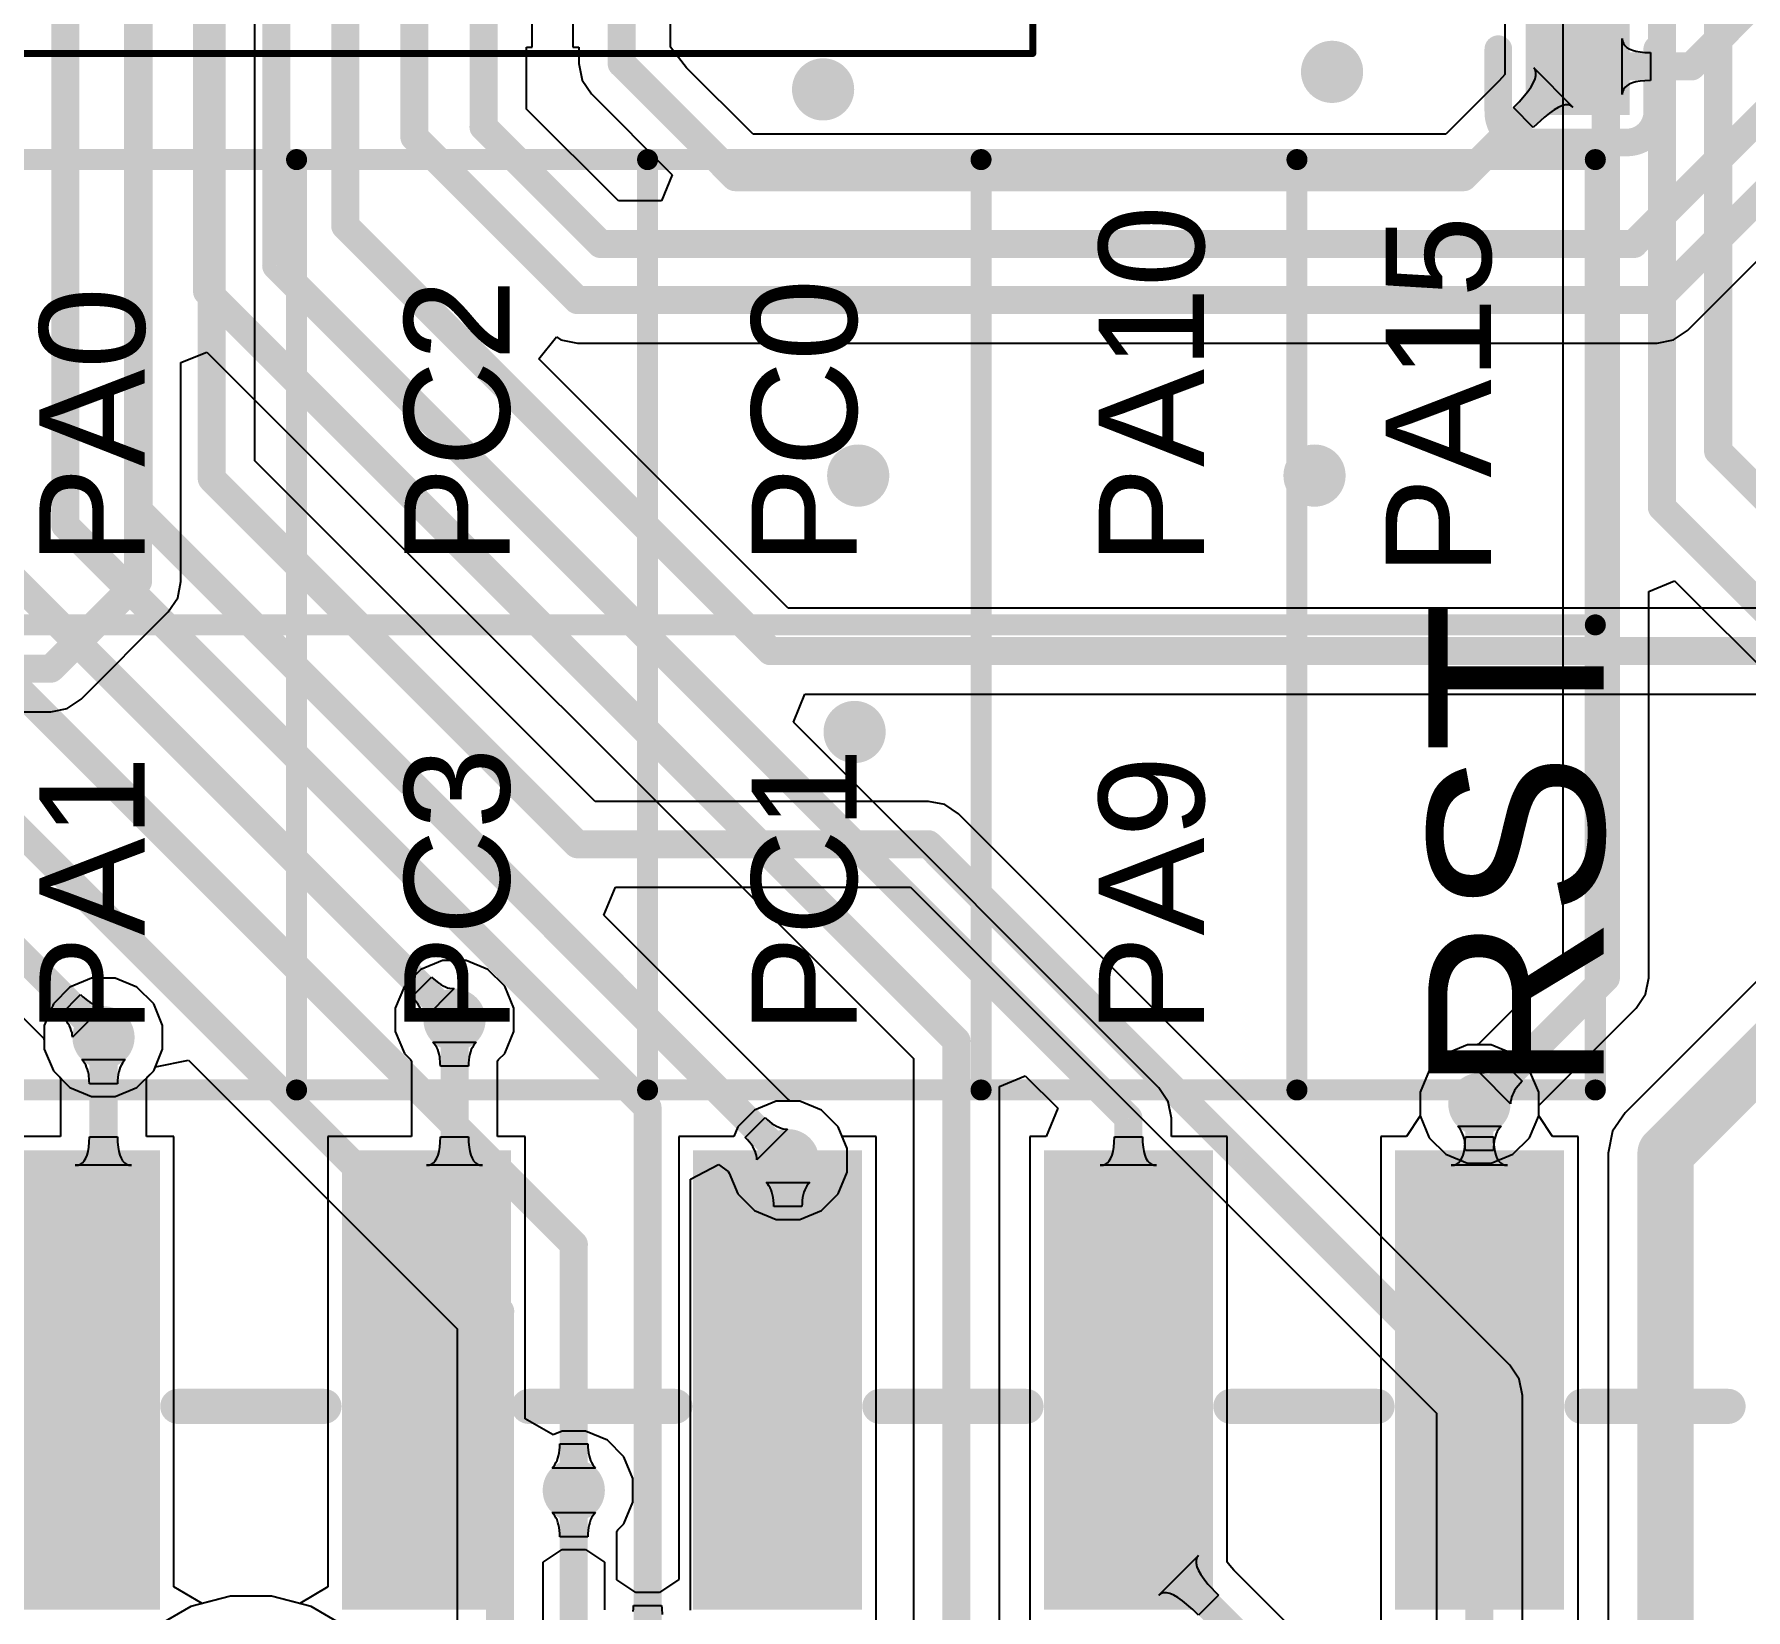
# Model space of a CAD drawing. Header units: millimetres. Extents: x -27 to 79, y -14 to 66.
# Drawn here: x 40.34 to 52.73, y 2.92 to 14.32 of the extents above; entities that cross this region are included whole.
import ezdxf

# ---------------------------------------------------------------- set-up
doc = ezdxf.new("R2010")
doc.units = ezdxf.units.MM
for name, color, linetype in [('BottomLayer', 5, 'Continuous'), ('Mechanical15', 56, 'Continuous'), ('TopLayer', 1, 'Continuous'), ('TopOverlay', 2, 'Continuous'), ('TopPaste', 8, 'Continuous'), ('TopSolder', 216, 'Continuous'), ('ViaHoleLayer', 16, 'Continuous')]:
    doc.layers.add(name, color=color, linetype=linetype)
doc.styles.add('Arial', font='arial.ttf', dxfattribs={"height": 0.2})

msp = doc.modelspace()

# ---------------------------------------------------------------- hatches: boundary and pattern name
at = {"layer": 'BottomLayer'}
h = msp.add_hatch(color=5, dxfattribs=at)
edge = h.paths.add_edge_path()
edge.add_arc((49.732, 14.045), 0.225, 0, 360)
h = msp.add_hatch(color=5, dxfattribs=at)
edge = h.paths.add_edge_path()
edge.add_arc((46.049, 13.918), 0.225, 0, 360)
h = msp.add_hatch(color=5, dxfattribs=at)
edge = h.paths.add_edge_path()
edge.add_arc((46.303, 11.124), 0.225, 0, 360)
h = msp.add_hatch(color=5, dxfattribs=at)
edge = h.paths.add_edge_path()
edge.add_arc((49.605, 11.124), 0.225, 0, 360)
h = msp.add_hatch(color=5, dxfattribs=at)
edge = h.paths.add_edge_path()
edge.add_arc((46.277, 9.269), 0.225, 0, 360)
h = msp.add_hatch(color=5, dxfattribs=at)
edge = h.paths.add_edge_path()
edge.add_arc((43.382, 7.187), 0.225, 0, 360)
h = msp.add_hatch(color=5, dxfattribs=at)
edge = h.paths.add_edge_path()
edge.add_arc((40.842, 7.06), 0.225, 0, 360)
h = msp.add_hatch(color=5, dxfattribs=at)
edge = h.paths.add_edge_path()
edge.add_arc((50.798, 6.577), 0.225, 0, 360)
h = msp.add_hatch(color=5, dxfattribs=at)
edge = h.paths.add_edge_path()
edge.add_arc((45.795, 6.171), 0.225, 0, 360)
h = msp.add_hatch(color=5, dxfattribs=at)
edge = h.paths.add_edge_path()
edge.add_arc((44.245, 3.783), 0.225, 0, 360)
at = {"layer": 'TopLayer'}
for points in [[(51.185, 13.784), (51.185, 14.384), (51.835, 14.384), (51.835, 13.784)], [(40.128, 3.02), (40.128, 6.14), (41.148, 6.14), (41.148, 3.02)], [(42.668, 3.02), (42.668, 6.14), (43.688, 6.14), (43.688, 3.02)], [(45.208, 3.02), (45.208, 6.14), (46.228, 6.14), (46.228, 3.02)], [(47.748, 3.02), (47.748, 6.14), (48.768, 6.14), (48.768, 3.02)], [(50.288, 3.02), (50.288, 6.14), (51.308, 6.14), (51.308, 3.02)]]:
    msp.add_hatch(color=1, dxfattribs=at).paths.add_polyline_path(points)
h = msp.add_hatch(color=1, dxfattribs=at)
edge = h.paths.add_edge_path()
edge.add_arc((49.732, 14.045), 0.225, 0, 360)
h = msp.add_hatch(color=1, dxfattribs=at)
edge = h.paths.add_edge_path()
edge.add_arc((46.049, 13.918), 0.225, 0, 360)
h = msp.add_hatch(color=1, dxfattribs=at)
edge = h.paths.add_edge_path()
edge.add_arc((46.303, 11.124), 0.225, 0, 360)
h = msp.add_hatch(color=1, dxfattribs=at)
edge = h.paths.add_edge_path()
edge.add_arc((49.605, 11.124), 0.225, 0, 360)
h = msp.add_hatch(color=1, dxfattribs=at)
edge = h.paths.add_edge_path()
edge.add_arc((46.277, 9.269), 0.225, 0, 360)
h = msp.add_hatch(color=1, dxfattribs=at)
edge = h.paths.add_edge_path()
edge.add_arc((43.382, 7.187), 0.225, 0, 360)
h = msp.add_hatch(color=1, dxfattribs=at)
edge = h.paths.add_edge_path()
edge.add_arc((40.842, 7.06), 0.225, 0, 360)
h = msp.add_hatch(color=1, dxfattribs=at)
edge = h.paths.add_edge_path()
edge.add_arc((50.798, 6.577), 0.225, 0, 360)
h = msp.add_hatch(color=1, dxfattribs=at)
edge = h.paths.add_edge_path()
edge.add_arc((45.795, 6.171), 0.225, 0, 360)
h = msp.add_hatch(color=1, dxfattribs=at)
edge = h.paths.add_edge_path()
edge.add_arc((44.245, 3.783), 0.225, 0, 360)
at = {"layer": 'TopPaste'}
for points in [[(51.185, 13.784), (51.185, 14.384), (51.835, 14.384), (51.835, 13.784)], [(40.128, 3.02), (40.128, 6.14), (41.148, 6.14), (41.148, 3.02)], [(42.668, 3.02), (42.668, 6.14), (43.688, 6.14), (43.688, 3.02)], [(45.208, 3.02), (45.208, 6.14), (46.228, 6.14), (46.228, 3.02)], [(47.748, 3.02), (47.748, 6.14), (48.768, 6.14), (48.768, 3.02)], [(50.288, 3.02), (50.288, 6.14), (51.308, 6.14), (51.308, 3.02)]]:
    msp.add_hatch(color=8, dxfattribs=at).paths.add_polyline_path(points)
at = {"layer": 'TopSolder'}
for points in [[(51.134, 13.733), (51.134, 14.434), (51.885, 14.434), (51.885, 13.733)], [(40.027, 2.919), (40.027, 6.242), (41.25, 6.242), (41.25, 2.919)], [(42.567, 2.919), (42.567, 6.242), (43.79, 6.242), (43.79, 2.919)], [(45.107, 2.919), (45.107, 6.242), (46.33, 6.242), (46.33, 2.919)], [(47.647, 2.919), (47.647, 6.242), (48.87, 6.242), (48.87, 2.919)], [(50.187, 2.919), (50.187, 6.242), (51.41, 6.242), (51.41, 2.919)]]:
    msp.add_hatch(color=216, dxfattribs=at).paths.add_polyline_path(points)
at = {"layer": 'ViaHoleLayer'}
h = msp.add_hatch(color=16, dxfattribs=at)
edge = h.paths.add_edge_path()
edge.add_arc((49.732, 14.045), 0.1, 0, 360)
h = msp.add_hatch(color=16, dxfattribs=at)
edge = h.paths.add_edge_path()
edge.add_arc((46.049, 13.918), 0.1, 0, 360)
h = msp.add_hatch(color=16, dxfattribs=at)
edge = h.paths.add_edge_path()
edge.add_arc((46.303, 11.124), 0.1, 0, 360)
h = msp.add_hatch(color=16, dxfattribs=at)
edge = h.paths.add_edge_path()
edge.add_arc((49.605, 11.124), 0.1, 0, 360)
h = msp.add_hatch(color=16, dxfattribs=at)
edge = h.paths.add_edge_path()
edge.add_arc((46.277, 9.269), 0.1, 0, 360)
h = msp.add_hatch(color=16, dxfattribs=at)
edge = h.paths.add_edge_path()
edge.add_arc((43.382, 7.187), 0.1, 0, 360)
h = msp.add_hatch(color=16, dxfattribs=at)
edge = h.paths.add_edge_path()
edge.add_arc((40.842, 7.06), 0.1, 0, 360)
h = msp.add_hatch(color=16, dxfattribs=at)
edge = h.paths.add_edge_path()
edge.add_arc((50.798, 6.577), 0.1, 0, 360)
h = msp.add_hatch(color=16, dxfattribs=at)
edge = h.paths.add_edge_path()
edge.add_arc((45.795, 6.171), 0.1, 0, 360)
h = msp.add_hatch(color=16, dxfattribs=at)
edge = h.paths.add_edge_path()
edge.add_arc((44.245, 3.783), 0.1, 0, 360)

# ---------------------------------------------------------------- linework, layer by layer
at = {"layer": 'BottomLayer'}
for p, q in [((41.936, 11.231), (41.936, 17.332)), ((51.402, 15.389), (51.402, 7.62)), ((44.399, 8.767), (41.936, 11.231)), ((52.024, 10.286), (52.211, 10.363)), ((52.024, 7.491), (52.024, 10.286)), ((52.211, 10.363), (52.977, 9.598)), ((38.186, 9.276), (40.406, 7.056)), ((46.811, 8.767), (44.399, 8.767)), ((46.93, 8.744), (46.811, 8.767)), ((47.03, 8.676), (46.93, 8.744)), ((51.018, 4.689), (47.03, 8.676)), ((44.462, 7.943), (44.546, 8.146)), ((44.546, 8.146), (46.682, 8.146)), ((46.682, 8.146), (50.488, 4.34)), ((45.796, 6.609), (44.462, 7.943)), ((51.402, 7.62), (50.795, 7.013)), ((43.072, 7.352), (43.216, 7.496)), ((43.216, 7.496), (43.233, 7.48)), ((43.233, 7.48), (43.266, 7.453)), ((43.266, 7.453), (43.283, 7.442)), ((43.283, 7.442), (43.299, 7.432)), ((43.299, 7.432), (43.316, 7.425)), ((52, 7.373), (52.024, 7.491)), ((40.532, 7.225), (40.676, 7.369)), ((40.676, 7.369), (40.693, 7.353)), ((40.693, 7.353), (40.726, 7.326)), ((40.726, 7.326), (40.743, 7.315)), ((40.743, 7.315), (40.759, 7.305)), ((43.089, 7.335), (43.072, 7.352)), ((43.103, 7.318), (43.089, 7.335)), ((43.116, 7.302), (43.103, 7.318)), ((43.379, 7.412), (43.157, 7.189)), ((43.316, 7.425), (43.332, 7.419)), ((43.332, 7.419), (43.348, 7.415)), ((43.348, 7.415), (43.364, 7.412)), ((43.364, 7.412), (43.379, 7.412)), ((51.933, 7.272), (52, 7.373)), ((40.549, 7.208), (40.532, 7.225)), ((40.563, 7.191), (40.549, 7.208)), ((40.576, 7.175), (40.563, 7.191)), ((40.839, 7.285), (40.617, 7.062)), ((40.759, 7.305), (40.776, 7.298)), ((40.776, 7.298), (40.792, 7.292)), ((40.792, 7.292), (40.808, 7.288)), ((40.808, 7.288), (40.824, 7.285)), ((40.824, 7.285), (40.839, 7.285)), ((43.127, 7.285), (43.116, 7.302)), ((43.136, 7.269), (43.127, 7.285)), ((43.144, 7.253), (43.136, 7.269)), ((43.149, 7.236), (43.144, 7.253)), ((43.154, 7.22), (43.149, 7.236)), ((43.156, 7.205), (43.154, 7.22)), ((43.157, 7.189), (43.156, 7.205)), ((51.237, 6.576), (51.933, 7.272)), ((40.587, 7.158), (40.576, 7.175)), ((40.596, 7.142), (40.587, 7.158)), ((40.604, 7.126), (40.596, 7.142)), ((40.609, 7.109), (40.604, 7.126)), ((40.614, 7.093), (40.609, 7.109)), ((40.616, 7.078), (40.614, 7.093)), ((40.617, 7.062), (40.616, 7.078)), ((40.406, 7.056), (40.407, 7.054)), ((40.407, 7.054), (40.41, 7.05)), ((40.41, 7.05), (40.411, 7.049)), ((40.411, 7.049), (40.411, 7.047)), ((40.411, 7.047), (40.411, 7.046)), ((40.411, 7.046), (40.411, 7.046)), ((40.411, 7.046), (40.413, 7.037)), ((40.413, 7.037), (40.413, 6.974)), ((40.413, 6.974), (40.479, 6.817)), ((50.556, 6.94), (50.435, 6.82)), ((50.713, 7.005), (50.556, 6.94)), ((50.776, 7.005), (50.713, 7.005)), ((50.784, 7.007), (50.776, 7.005)), ((50.785, 7.008), (50.784, 7.007)), ((50.786, 7.008), (50.785, 7.008)), ((50.787, 7.008), (50.786, 7.008)), ((50.789, 7.009), (50.787, 7.008)), ((50.793, 7.012), (50.789, 7.009)), ((50.795, 7.013), (50.793, 7.012)), ((40.479, 6.817), (40.599, 6.697)), ((41.084, 6.697), (41.205, 6.817)), ((41.205, 6.817), (41.217, 6.847)), ((41.217, 6.847), (41.457, 6.894)), ((41.457, 6.894), (43.401, 4.95)), ((50.435, 6.82), (50.37, 6.662)), ((50.848, 6.809), (50.864, 6.815)), ((50.864, 6.815), (50.881, 6.823)), ((50.881, 6.823), (50.897, 6.832)), ((50.897, 6.832), (50.914, 6.843)), ((50.914, 6.843), (50.93, 6.856)), ((50.93, 6.856), (50.947, 6.87)), ((50.947, 6.87), (50.964, 6.886)), ((50.964, 6.886), (51.108, 6.743)), ((40.599, 6.697), (40.756, 6.631)), ((40.927, 6.631), (41.084, 6.697)), ((50.801, 6.802), (50.816, 6.803)), ((51.023, 6.579), (50.801, 6.802)), ((50.816, 6.803), (50.832, 6.805)), ((50.832, 6.805), (50.848, 6.809)), ((51.064, 6.692), (51.053, 6.676)), ((51.092, 6.726), (51.064, 6.692)), ((51.108, 6.743), (51.092, 6.726)), ((40.756, 6.631), (40.927, 6.631)), ((45.802, 6.604), (45.796, 6.609)), ((45.805, 6.602), (45.802, 6.604)), ((45.806, 6.602), (45.805, 6.602)), ((45.807, 6.601), (45.806, 6.602)), ((45.808, 6.601), (45.807, 6.601)), ((45.809, 6.601), (45.808, 6.601)), ((45.817, 6.599), (45.809, 6.601)), ((45.88, 6.599), (45.817, 6.599)), ((46.037, 6.534), (45.88, 6.599)), ((50.37, 6.662), (50.37, 6.492)), ((51.024, 6.595), (51.023, 6.579)), ((51.027, 6.611), (51.024, 6.595)), ((51.031, 6.627), (51.027, 6.611)), ((51.037, 6.643), (51.031, 6.627)), ((51.044, 6.659), (51.037, 6.643)), ((51.053, 6.676), (51.044, 6.659)), ((51.229, 6.566), (51.23, 6.567)), ((51.229, 6.565), (51.229, 6.566)), ((51.229, 6.564), (51.229, 6.565)), ((51.23, 6.567), (51.231, 6.569)), ((51.231, 6.569), (51.237, 6.576)), ((45.485, 6.336), (45.629, 6.48)), ((45.629, 6.48), (45.646, 6.464)), ((45.646, 6.464), (45.679, 6.437)), ((46.158, 6.413), (46.037, 6.534)), ((50.37, 6.492), (50.435, 6.334)), ((51.161, 6.334), (51.227, 6.492)), ((51.227, 6.555), (51.229, 6.563)), ((51.227, 6.492), (51.227, 6.555)), ((51.229, 6.563), (51.229, 6.564)), ((45.502, 6.319), (45.485, 6.336)), ((45.516, 6.302), (45.502, 6.319)), ((45.792, 6.396), (45.57, 6.173)), ((45.679, 6.437), (45.696, 6.426)), ((45.696, 6.426), (45.712, 6.416)), ((45.712, 6.416), (45.729, 6.409)), ((45.729, 6.409), (45.745, 6.403)), ((45.745, 6.403), (45.761, 6.399)), ((45.761, 6.399), (45.777, 6.396)), ((45.777, 6.396), (45.792, 6.396)), ((46.223, 6.256), (46.158, 6.413)), ((50.435, 6.334), (50.556, 6.214)), ((51.041, 6.214), (51.161, 6.334)), ((45.529, 6.286), (45.516, 6.302)), ((45.54, 6.269), (45.529, 6.286)), ((45.549, 6.253), (45.54, 6.269)), ((45.557, 6.237), (45.549, 6.253)), ((45.562, 6.22), (45.557, 6.237)), ((45.567, 6.204), (45.562, 6.22)), ((45.569, 6.189), (45.567, 6.204)), ((46.223, 6.085), (46.223, 6.256)), ((50.556, 6.214), (50.713, 6.149)), ((50.884, 6.149), (51.041, 6.214)), ((45.089, 6.034), (45.293, 6.139)), ((45.293, 6.139), (45.361, 6.089)), ((45.361, 6.089), (45.37, 6.076)), ((45.37, 6.076), (45.432, 5.928)), ((45.57, 6.173), (45.569, 6.189)), ((46.158, 5.928), (46.223, 6.085)), ((50.713, 6.149), (50.884, 6.149)), ((45.089, 2.924), (45.089, 6.034)), ((45.432, 5.928), (45.552, 5.808)), ((46.037, 5.808), (46.158, 5.928)), ((45.552, 5.808), (45.709, 5.742)), ((45.709, 5.742), (45.88, 5.742)), ((45.88, 5.742), (46.037, 5.808)), ((43.401, 4.95), (43.401, 2.335)), ((51.086, 4.588), (51.018, 4.689)), ((51.109, 4.469), (51.086, 4.588)), ((51.109, 2.06), (51.109, 4.469)), ((50.488, 4.34), (50.488, 2.057)), ((44.141, 4.073), (44.143, 4.095)), ((44.143, 4.095), (44.144, 4.119)), ((44.144, 4.119), (44.347, 4.119)), ((44.347, 4.119), (44.347, 4.095)), ((44.347, 4.095), (44.352, 4.053)), ((44.098, 3.955), (44.108, 3.968)), ((44.108, 3.968), (44.116, 3.983)), ((44.116, 3.983), (44.124, 3.998)), ((44.124, 3.998), (44.13, 4.015)), ((44.13, 4.015), (44.135, 4.033)), ((44.135, 4.033), (44.139, 4.053)), ((44.139, 4.053), (44.141, 4.073)), ((44.352, 4.053), (44.356, 4.033)), ((44.356, 4.033), (44.361, 4.015)), ((44.361, 4.015), (44.367, 3.998)), ((44.367, 3.998), (44.374, 3.983)), ((44.374, 3.983), (44.383, 3.968)), ((44.383, 3.968), (44.392, 3.955)), ((44.088, 3.944), (44.098, 3.955)), ((44.403, 3.944), (44.088, 3.944)), ((44.392, 3.955), (44.403, 3.944)), ((44.023, 3.263), (44.16, 3.355)), ((44.16, 3.355), (44.33, 3.355)), ((44.33, 3.355), (44.468, 3.263)), ((44.023, 2.464), (44.023, 3.263)), ((44.468, 3.263), (44.468, 2.921)), ((41.76, 3.018), (41.473, 2.941)), ((42.057, 3.018), (41.76, 3.018)), ((42.344, 2.941), (42.057, 3.018)), ((41.473, 2.941), (41.216, 2.793)), ((42.601, 2.793), (42.344, 2.941)), ((44.468, 2.921), (44.468, 2.918)), ((44.675, 2.905), (44.676, 2.927)), ((44.676, 2.927), (44.677, 2.95)), ((44.677, 2.95), (44.88, 2.95)), ((44.88, 2.95), (44.881, 2.927)), ((44.881, 2.927), (44.885, 2.884)), ((45.09, 2.915), (45.089, 2.924))]:
    msp.add_line(p, q, dxfattribs=at)
at = {"layer": 'BottomLayer', "const_width": 0.203}
for points in [[(41.625, 11.102), (41.625, 23.82)], [(40.566, 10.764), (40.566, 22.427)], [(41.096, 10.87), (41.096, 21.919)], [(52.526, 11.301), (52.526, 21.919)], [(52.119, 10.895), (52.119, 21.75)], [(51.713, 7.491), (51.713, 15.518)], [(52.526, 11.301), (55.904, 7.923)], [(41.625, 11.102), (44.271, 8.457)], [(41.096, 10.87), (45.795, 6.171)], [(52.119, 10.895), (53.288, 9.727)], [(40.566, 10.764), (44.779, 6.552)], [(40.083, 10.485), (43.382, 7.187)], [(39.466, 10.34), (44.245, 5.561)], [(38.81, 9.981), (43.712, 5.078)], [(38.138, 9.763), (40.842, 7.06)], [(44.271, 8.457), (46.811, 8.457)], [(46.811, 8.457), (50.798, 4.469)], [(50.798, 6.577), (51.713, 7.491)], [(44.779, 2.615), (44.779, 6.552)], [(44.245, 3.783), (44.245, 5.561)], [(43.712, 2.335), (43.712, 5.078)], [(50.798, 1.751), (50.798, 4.469)]]:
    msp.add_lwpolyline(points, dxfattribs=at)
at = {"layer": 'BottomLayer', "const_width": 0.102}
for points in [[(52.475, 11.301, 1), (52.576, 11.301, 1)], [(52.475, 11.301, 1), (52.576, 11.301, 1)], [(41.575, 11.102, 1), (41.676, 11.102, 1)], [(41.575, 11.102, 1), (41.676, 11.102, 1)], [(41.045, 10.87, 1), (41.146, 10.87, 1)], [(41.045, 10.87, 1), (41.146, 10.87, 1)], [(52.068, 10.895, 1), (52.17, 10.895, 1)], [(52.068, 10.895, 1), (52.17, 10.895, 1)], [(40.515, 10.764, 1), (40.617, 10.764, 1)], [(40.515, 10.764, 1), (40.617, 10.764, 1)], [(44.22, 8.457, 1), (44.321, 8.457, 1)], [(44.22, 8.457, 1), (44.321, 8.457, 1)], [(46.76, 8.457, 1), (46.861, 8.457, 1)], [(46.76, 8.457, 1), (46.861, 8.457, 1)], [(51.662, 7.491, 1), (51.764, 7.491, 1)], [(51.662, 7.491, 1), (51.764, 7.491, 1)], [(43.331, 7.187, 1), (43.432, 7.187, 1)], [(40.791, 7.06, 1), (40.892, 7.06, 1)], [(44.728, 6.552, 1), (44.829, 6.552, 1)], [(44.728, 6.552, 1), (44.829, 6.552, 1)], [(50.748, 6.577, 1), (50.849, 6.577, 1)], [(45.744, 6.171, 1), (45.845, 6.171, 1)], [(44.194, 5.561, 1), (44.296, 5.561, 1)], [(44.194, 5.561, 1), (44.296, 5.561, 1)], [(43.661, 5.078, 1), (43.763, 5.078, 1)], [(43.661, 5.078, 1), (43.763, 5.078, 1)], [(50.748, 4.469, 1), (50.849, 4.469, 1)], [(50.748, 4.469, 1), (50.849, 4.469, 1)], [(44.194, 3.783, 1), (44.296, 3.783, 1)]]:
    msp.add_lwpolyline(points, format="xyb", close=True, dxfattribs=at)
at = {"layer": 'Mechanical15', "const_width": 0.05}
for points in [[(47.567, 14.178), (47.567, 27.628)], [(34.117, 14.178), (47.567, 14.178)]]:
    msp.add_lwpolyline(points, dxfattribs=at)
at = {"layer": 'Mechanical15', "const_width": 0.025}
msp.add_lwpolyline([(47.554, 14.178, 1), (47.579, 14.178, 1)], format="xyb", close=True, dxfattribs=at)
msp.add_lwpolyline([(47.554, 14.178, 1), (47.579, 14.178, 1)], format="xyb", close=True, dxfattribs=at)
at = {"layer": 'TopLayer'}
for p, q in [((44.238, 16.105), (44.238, 14.224)), ((44.945, 14.224), (44.945, 16.105)), ((43.945, 14.224), (43.945, 15.196)), ((50.981, 14.587), (50.981, 14.027)), ((51.832, 13.88), (51.832, 14.287)), ((51.832, 14.287), (51.834, 14.268)), ((51.834, 14.268), (51.84, 14.25)), ((51.84, 14.25), (51.85, 14.235)), ((43.902, 13.776), (43.902, 14.224)), ((43.902, 14.224), (43.945, 14.224)), ((44.238, 14.224), (44.281, 14.224)), ((44.281, 14.224), (44.281, 14.105)), ((45.06, 14.075), (44.945, 14.224)), ((44.945, 14.224), (44.945, 14.224)), ((44.945, 14.224), (44.945, 14.224)), ((51.85, 14.235), (51.864, 14.222)), ((51.864, 14.222), (51.882, 14.211)), ((51.882, 14.211), (51.905, 14.202)), ((51.905, 14.202), (51.931, 14.194)), ((51.931, 14.194), (51.962, 14.189)), ((51.962, 14.189), (51.996, 14.186)), ((51.996, 14.186), (52.035, 14.185)), ((52.035, 14.185), (52.035, 13.982)), ((44.281, 14.105), (44.305, 13.986)), ((45.542, 13.593), (45.06, 14.075)), ((50.981, 14.027), (50.94, 13.979)), ((51.202, 14.059), (51.191, 14.074)), ((51.191, 14.074), (51.475, 13.79)), ((51.201, 13.994), (51.207, 14.019)), ((51.207, 14.04), (51.202, 14.059)), ((51.207, 14.019), (51.207, 14.04)), ((44.305, 13.986), (44.372, 13.885)), ((44.372, 13.885), (44.958, 13.299)), ((50.94, 13.979), (50.555, 13.593)), ((51.085, 13.829), (51.148, 13.904)), ((51.148, 13.904), (51.172, 13.937)), ((51.172, 13.937), (51.189, 13.967)), ((51.189, 13.967), (51.201, 13.994)), ((51.834, 13.9), (51.832, 13.88)), ((51.84, 13.917), (51.834, 13.9)), ((51.85, 13.932), (51.84, 13.917)), ((51.864, 13.945), (51.85, 13.932)), ((51.882, 13.957), (51.864, 13.945)), ((51.905, 13.966), (51.882, 13.957)), ((51.931, 13.973), (51.905, 13.966)), ((51.962, 13.978), (51.931, 13.973)), ((51.996, 13.981), (51.962, 13.978)), ((52.035, 13.982), (51.996, 13.981)), ((44.568, 13.111), (43.902, 13.776)), ((51.044, 13.787), (51.085, 13.829)), ((51.188, 13.643), (51.044, 13.787)), ((51.305, 13.747), (51.269, 13.718)), ((51.338, 13.771), (51.305, 13.747)), ((51.368, 13.788), (51.338, 13.771)), ((51.395, 13.8), (51.368, 13.788)), ((51.42, 13.806), (51.395, 13.8)), ((51.441, 13.806), (51.42, 13.806)), ((51.46, 13.801), (51.441, 13.806)), ((51.475, 13.79), (51.46, 13.801)), ((51.269, 13.718), (51.188, 13.643)), ((50.555, 13.593), (45.542, 13.593)), ((44.958, 13.299), (44.88, 13.111)), ((52.304, 12.174), (53.483, 13.353)), ((44.88, 13.111), (44.568, 13.111)), ((52.203, 12.107), (52.304, 12.174)), ((41.402, 11.941), (41.59, 12.018)), ((41.59, 12.018), (46.703, 6.906)), ((43.992, 11.969), (44.121, 12.127)), ((44.121, 12.127), (44.152, 12.107)), ((44.152, 12.107), (44.271, 12.083)), ((44.271, 12.083), (52.084, 12.083)), ((52.084, 12.083), (52.203, 12.107)), ((41.402, 10.358), (41.402, 11.941)), ((45.796, 10.164), (43.992, 11.969)), ((41.379, 10.239), (41.402, 10.358)), ((41.311, 10.138), (41.379, 10.239)), ((55.365, 10.164), (45.796, 10.164)), ((40.68, 9.507), (41.311, 10.138)), ((45.834, 9.34), (45.918, 9.543)), ((45.918, 9.543), (55.372, 9.543)), ((36.373, 9.416), (40.461, 9.416)), ((40.461, 9.416), (40.58, 9.44)), ((40.58, 9.44), (40.68, 9.507)), ((48.478, 6.695), (45.834, 9.34)), ((53.96, 8.623), (51.852, 6.514)), ((43.296, 7.615), (43.139, 7.55)), ((43.467, 7.615), (43.296, 7.615)), ((43.624, 7.55), (43.467, 7.615)), ((40.756, 7.488), (40.599, 7.423)), ((40.927, 7.488), (40.756, 7.488)), ((41.084, 7.423), (40.927, 7.488)), ((43.139, 7.55), (43.019, 7.429)), ((43.745, 7.429), (43.624, 7.55)), ((40.599, 7.423), (40.479, 7.302)), ((41.205, 7.302), (41.084, 7.423)), ((43.019, 7.429), (42.953, 7.272)), ((43.81, 7.272), (43.745, 7.429)), ((40.479, 7.302), (40.413, 7.145)), ((41.27, 7.145), (41.205, 7.302)), ((42.953, 7.272), (42.953, 7.101)), ((43.81, 7.101), (43.81, 7.272)), ((40.413, 7.145), (40.413, 6.974)), ((41.27, 6.974), (41.27, 7.145)), ((42.953, 7.101), (43.019, 6.944)), ((43.745, 6.944), (43.81, 7.101)), ((40.413, 6.974), (40.479, 6.817)), ((41.205, 6.817), (41.27, 6.974)), ((43.019, 6.944), (43.063, 6.9)), ((43.235, 7.014), (43.224, 7.026)), ((43.224, 7.026), (43.539, 7.026)), ((43.244, 7.001), (43.235, 7.014)), ((43.253, 6.987), (43.244, 7.001)), ((43.26, 6.972), (43.253, 6.987)), ((43.266, 6.955), (43.26, 6.972)), ((43.271, 6.937), (43.266, 6.955)), ((43.275, 6.917), (43.271, 6.937)), ((43.492, 6.937), (43.488, 6.917)), ((43.497, 6.955), (43.492, 6.937)), ((43.503, 6.972), (43.497, 6.955)), ((43.511, 6.987), (43.503, 6.972)), ((43.519, 7.001), (43.511, 6.987)), ((43.529, 7.014), (43.519, 7.001)), ((43.539, 7.026), (43.529, 7.014)), ((43.7, 6.9), (43.745, 6.944)), ((50.556, 6.94), (50.435, 6.82)), ((50.713, 7.005), (50.556, 6.94)), ((50.884, 7.005), (50.713, 7.005)), ((51.041, 6.94), (50.884, 7.005)), ((51.161, 6.82), (51.041, 6.94)), ((40.479, 6.817), (40.523, 6.773)), ((40.695, 6.887), (40.684, 6.899)), ((40.684, 6.899), (40.999, 6.899)), ((40.704, 6.874), (40.695, 6.887)), ((40.713, 6.86), (40.704, 6.874)), ((40.72, 6.845), (40.713, 6.86)), ((40.726, 6.828), (40.72, 6.845)), ((40.731, 6.81), (40.726, 6.828)), ((40.957, 6.828), (40.952, 6.81)), ((40.963, 6.845), (40.957, 6.828)), ((40.971, 6.86), (40.963, 6.845)), ((40.979, 6.874), (40.971, 6.86)), ((40.989, 6.887), (40.979, 6.874)), ((40.999, 6.899), (40.989, 6.887)), ((41.16, 6.773), (41.205, 6.817)), ((43.063, 6.9), (43.068, 6.892)), ((43.068, 6.892), (43.068, 6.892)), ((43.068, 6.892), (43.068, 6.891)), ((43.068, 6.891), (43.069, 6.89)), ((43.069, 6.89), (43.069, 6.889)), ((43.069, 6.889), (43.07, 6.886)), ((43.07, 6.886), (43.071, 6.877)), ((43.071, 6.877), (43.071, 6.343)), ((43.279, 6.874), (43.275, 6.917)), ((43.28, 6.851), (43.279, 6.874)), ((43.483, 6.851), (43.28, 6.851)), ((43.484, 6.874), (43.483, 6.851)), ((43.485, 6.896), (43.484, 6.874)), ((43.488, 6.917), (43.485, 6.896)), ((43.692, 6.881), (43.693, 6.883)), ((43.692, 6.343), (43.692, 6.881)), ((43.693, 6.883), (43.694, 6.889)), ((43.694, 6.89), (43.695, 6.891)), ((43.694, 6.889), (43.694, 6.89)), ((43.695, 6.891), (43.695, 6.892)), ((43.695, 6.892), (43.696, 6.892)), ((43.696, 6.892), (43.7, 6.9)), ((46.703, 6.906), (46.703, 2.534)), ((50.435, 6.82), (50.37, 6.662)), ((51.227, 6.662), (51.161, 6.82)), ((40.523, 6.773), (40.528, 6.765)), ((40.528, 6.765), (40.528, 6.765)), ((40.528, 6.765), (40.528, 6.764)), ((40.528, 6.764), (40.529, 6.763)), ((40.529, 6.763), (40.529, 6.762)), ((40.529, 6.762), (40.53, 6.759)), ((40.53, 6.759), (40.531, 6.75)), ((40.531, 6.75), (40.531, 6.343)), ((40.735, 6.79), (40.731, 6.81)), ((40.739, 6.747), (40.735, 6.79)), ((40.74, 6.724), (40.739, 6.747)), ((40.943, 6.724), (40.74, 6.724)), ((40.944, 6.747), (40.943, 6.724)), ((40.945, 6.769), (40.944, 6.747)), ((40.948, 6.79), (40.945, 6.769)), ((40.952, 6.81), (40.948, 6.79)), ((41.152, 6.754), (41.153, 6.756)), ((41.152, 6.343), (41.152, 6.754)), ((41.153, 6.756), (41.154, 6.762)), ((41.154, 6.763), (41.155, 6.764)), ((41.154, 6.762), (41.154, 6.763)), ((41.155, 6.764), (41.155, 6.765)), ((41.155, 6.765), (41.156, 6.765)), ((41.156, 6.765), (41.16, 6.773)), ((47.325, 6.704), (47.512, 6.782)), ((47.325, 2.663), (47.325, 6.704)), ((47.512, 6.782), (47.748, 6.547)), ((48.546, 6.594), (48.478, 6.695)), ((45.709, 6.599), (45.552, 6.534)), ((45.88, 6.599), (45.709, 6.599)), ((46.037, 6.534), (45.88, 6.599)), ((48.569, 6.475), (48.546, 6.594)), ((50.37, 6.662), (50.37, 6.492)), ((51.227, 6.492), (51.227, 6.662)), ((45.552, 6.534), (45.432, 6.413)), ((46.158, 6.413), (46.037, 6.534)), ((47.748, 6.547), (47.664, 6.343)), ((48.569, 6.343), (48.569, 6.475)), ((50.37, 6.492), (50.271, 6.343)), ((51.326, 6.343), (51.227, 6.492)), ((51.852, 6.514), (51.762, 6.38)), ((40.531, 6.343), (39.925, 6.343)), ((40.739, 6.301), (40.74, 6.34)), ((40.74, 6.34), (40.943, 6.34)), ((40.943, 6.34), (40.944, 6.301)), ((41.352, 6.343), (41.152, 6.343)), ((41.352, 3.085), (41.352, 6.343)), ((43.071, 6.343), (42.465, 6.343)), ((42.465, 6.343), (42.465, 3.085)), ((43.279, 6.301), (43.28, 6.34)), ((43.28, 6.34), (43.483, 6.34)), ((43.483, 6.34), (43.484, 6.301)), ((43.892, 6.343), (43.692, 6.343)), ((43.892, 4.301), (43.892, 6.343)), ((45.403, 6.343), (45.005, 6.343)), ((45.005, 6.343), (45.005, 3.137)), ((45.432, 6.413), (45.403, 6.343)), ((46.187, 6.343), (46.158, 6.413)), ((46.432, 6.343), (46.187, 6.343)), ((46.432, 2.817), (46.432, 6.343)), ((47.664, 6.343), (47.545, 6.343)), ((47.545, 6.343), (47.545, 2.817)), ((48.156, 6.301), (48.157, 6.34)), ((48.157, 6.34), (48.36, 6.34)), ((48.36, 6.34), (48.361, 6.301)), ((48.972, 6.343), (48.569, 6.343)), ((48.972, 3.315), (48.972, 6.343)), ((50.271, 6.343), (50.085, 6.343)), ((50.085, 6.343), (50.085, 2.817)), ((50.652, 6.405), (50.641, 6.416)), ((50.641, 6.416), (50.956, 6.416)), ((50.661, 6.392), (50.652, 6.405)), ((50.669, 6.378), (50.661, 6.392)), ((50.677, 6.362), (50.669, 6.378)), ((50.683, 6.345), (50.677, 6.362)), ((50.688, 6.327), (50.683, 6.345)), ((50.692, 6.308), (50.688, 6.327)), ((50.696, 6.301), (50.697, 6.34)), ((50.697, 6.34), (50.9, 6.34)), ((50.9, 6.34), (50.901, 6.301)), ((50.909, 6.327), (50.905, 6.308)), ((50.914, 6.345), (50.909, 6.327)), ((50.92, 6.362), (50.914, 6.345)), ((50.927, 6.378), (50.92, 6.362)), ((50.936, 6.392), (50.927, 6.378)), ((50.945, 6.405), (50.936, 6.392)), ((50.956, 6.416), (50.945, 6.405)), ((51.512, 6.343), (51.326, 6.343)), ((51.512, 2.817), (51.512, 6.343)), ((51.762, 6.38), (51.73, 6.221)), ((40.715, 6.186), (40.724, 6.208)), ((40.724, 6.208), (40.731, 6.235)), ((40.731, 6.235), (40.736, 6.266)), ((40.736, 6.266), (40.739, 6.301)), ((40.944, 6.301), (40.947, 6.266)), ((40.947, 6.266), (40.952, 6.235)), ((40.952, 6.235), (40.96, 6.208)), ((40.96, 6.208), (40.969, 6.186)), ((43.255, 6.186), (43.264, 6.208)), ((43.264, 6.208), (43.271, 6.235)), ((43.271, 6.235), (43.276, 6.266)), ((43.276, 6.266), (43.279, 6.301)), ((43.484, 6.301), (43.487, 6.266)), ((43.487, 6.266), (43.492, 6.235)), ((43.492, 6.235), (43.5, 6.208)), ((43.5, 6.208), (43.509, 6.186)), ((48.131, 6.186), (48.141, 6.208)), ((48.141, 6.208), (48.148, 6.235)), ((48.148, 6.235), (48.153, 6.266)), ((48.153, 6.266), (48.156, 6.301)), ((48.361, 6.301), (48.364, 6.266)), ((48.364, 6.266), (48.369, 6.235)), ((48.369, 6.235), (48.376, 6.208)), ((48.376, 6.208), (48.385, 6.186)), ((50.671, 6.186), (50.681, 6.208)), ((50.681, 6.208), (50.688, 6.235)), ((50.688, 6.235), (50.693, 6.266)), ((50.696, 6.265), (50.692, 6.308)), ((50.693, 6.266), (50.696, 6.301)), ((50.697, 6.241), (50.696, 6.265)), ((50.9, 6.241), (50.697, 6.241)), ((50.901, 6.265), (50.9, 6.241)), ((50.901, 6.301), (50.904, 6.266)), ((50.902, 6.287), (50.901, 6.265)), ((50.905, 6.308), (50.902, 6.287)), ((50.904, 6.266), (50.909, 6.235)), ((50.909, 6.235), (50.916, 6.208)), ((50.916, 6.208), (50.925, 6.186)), ((51.73, 6.221), (51.73, -0.721)), ((40.638, 6.134), (40.658, 6.136)), ((41.045, 6.134), (40.638, 6.134)), ((40.658, 6.136), (40.675, 6.142)), ((40.675, 6.142), (40.69, 6.153)), ((40.69, 6.153), (40.703, 6.167)), ((40.703, 6.167), (40.715, 6.186)), ((40.969, 6.186), (40.98, 6.167)), ((40.98, 6.167), (40.993, 6.153)), ((40.993, 6.153), (41.008, 6.142)), ((41.008, 6.142), (41.026, 6.136)), ((41.026, 6.136), (41.045, 6.134)), ((43.178, 6.134), (43.198, 6.136)), ((43.585, 6.134), (43.178, 6.134)), ((43.198, 6.136), (43.215, 6.142)), ((43.215, 6.142), (43.23, 6.153)), ((43.23, 6.153), (43.243, 6.167)), ((43.243, 6.167), (43.255, 6.186)), ((43.509, 6.186), (43.52, 6.167)), ((43.52, 6.167), (43.533, 6.153)), ((43.533, 6.153), (43.548, 6.142)), ((43.548, 6.142), (43.566, 6.136)), ((43.566, 6.136), (43.585, 6.134)), ((48.055, 6.134), (48.075, 6.136)), ((48.462, 6.134), (48.055, 6.134)), ((48.075, 6.136), (48.092, 6.142)), ((48.092, 6.142), (48.107, 6.153)), ((48.107, 6.153), (48.12, 6.167)), ((48.12, 6.167), (48.131, 6.186)), ((48.385, 6.186), (48.397, 6.167)), ((48.397, 6.167), (48.41, 6.153)), ((48.41, 6.153), (48.425, 6.142)), ((48.425, 6.142), (48.442, 6.136)), ((48.442, 6.136), (48.462, 6.134)), ((50.595, 6.134), (50.615, 6.136)), ((51.002, 6.134), (50.595, 6.134)), ((50.615, 6.136), (50.632, 6.142)), ((50.632, 6.142), (50.647, 6.153)), ((50.647, 6.153), (50.66, 6.167)), ((50.66, 6.167), (50.671, 6.186)), ((50.925, 6.186), (50.937, 6.167)), ((50.937, 6.167), (50.95, 6.153)), ((50.95, 6.153), (50.965, 6.142)), ((50.965, 6.142), (50.982, 6.136)), ((50.982, 6.136), (51.002, 6.134)), ((45.648, 5.998), (45.637, 6.01)), ((45.637, 6.01), (45.952, 6.01)), ((45.657, 5.985), (45.648, 5.998)), ((45.666, 5.971), (45.657, 5.985)), ((45.673, 5.956), (45.666, 5.971)), ((45.679, 5.939), (45.673, 5.956)), ((45.916, 5.956), (45.91, 5.939)), ((45.924, 5.971), (45.916, 5.956)), ((45.932, 5.985), (45.924, 5.971)), ((45.942, 5.998), (45.932, 5.985)), ((45.952, 6.01), (45.942, 5.998)), ((45.684, 5.921), (45.679, 5.939)), ((45.688, 5.901), (45.684, 5.921)), ((45.692, 5.858), (45.688, 5.901)), ((45.693, 5.835), (45.692, 5.858)), ((45.896, 5.835), (45.693, 5.835)), ((45.897, 5.858), (45.896, 5.835)), ((45.898, 5.88), (45.897, 5.858)), ((45.901, 5.901), (45.898, 5.88)), ((45.905, 5.921), (45.901, 5.901)), ((45.91, 5.939), (45.905, 5.921)), ((44.095, 4.184), (43.892, 4.301)), ((44.16, 4.211), (44.095, 4.184)), ((44.33, 4.211), (44.16, 4.211)), ((44.488, 4.146), (44.33, 4.211)), ((44.608, 4.026), (44.488, 4.146)), ((44.673, 3.868), (44.608, 4.026)), ((44.673, 3.698), (44.673, 3.868)), ((44.098, 3.611), (44.088, 3.622)), ((44.088, 3.622), (44.403, 3.622)), ((44.108, 3.598), (44.098, 3.611)), ((44.116, 3.584), (44.108, 3.598)), ((44.383, 3.598), (44.374, 3.584)), ((44.392, 3.611), (44.383, 3.598)), ((44.403, 3.622), (44.392, 3.611)), ((44.608, 3.54), (44.673, 3.698)), ((44.124, 3.568), (44.116, 3.584)), ((44.13, 3.551), (44.124, 3.568)), ((44.135, 3.533), (44.13, 3.551)), ((44.139, 3.514), (44.135, 3.533)), ((44.143, 3.471), (44.139, 3.514)), ((44.144, 3.447), (44.143, 3.471)), ((44.349, 3.493), (44.347, 3.471)), ((44.347, 3.471), (44.347, 3.447)), ((44.352, 3.514), (44.349, 3.493)), ((44.356, 3.533), (44.352, 3.514)), ((44.361, 3.551), (44.356, 3.533)), ((44.367, 3.568), (44.361, 3.551)), ((44.374, 3.584), (44.367, 3.568)), ((44.556, 3.479), (44.557, 3.485)), ((44.556, 3.477), (44.556, 3.479)), ((44.556, 3.135), (44.556, 3.477)), ((44.557, 3.485), (44.558, 3.486)), ((44.558, 3.487), (44.559, 3.488)), ((44.558, 3.486), (44.558, 3.487)), ((44.559, 3.489), (44.564, 3.496)), ((44.559, 3.488), (44.559, 3.489)), ((44.564, 3.496), (44.608, 3.54)), ((44.347, 3.447), (44.144, 3.447)), ((48.478, 3.023), (48.765, 3.311)), ((48.754, 3.295), (48.748, 3.276)), ((48.748, 3.276), (48.748, 3.255)), ((48.748, 3.255), (48.754, 3.23)), ((48.765, 3.311), (48.754, 3.295)), ((48.754, 3.23), (48.765, 3.203)), ((48.973, 3.311), (48.972, 3.315)), ((48.972, 3.306), (48.973, 3.311)), ((48.972, 3.264), (48.972, 3.306)), ((48.991, 3.239), (48.972, 3.264)), ((48.972, 3.264), (48.972, 3.264)), ((49.022, 3.206), (48.991, 3.239)), ((44.693, 3.043), (44.556, 3.135)), ((45.005, 3.137), (44.864, 3.043)), ((48.765, 3.203), (48.783, 3.173)), ((48.783, 3.173), (48.806, 3.14)), ((48.806, 3.14), (48.834, 3.104)), ((48.834, 3.104), (48.909, 3.023)), ((50.08, 2.148), (49.022, 3.206)), ((41.555, 2.963), (41.352, 3.085)), ((41.76, 3.018), (41.555, 2.963)), ((42.057, 3.018), (41.76, 3.018)), ((42.262, 2.963), (42.057, 3.018)), ((42.465, 3.085), (42.262, 2.963)), ((44.864, 3.043), (44.693, 3.043)), ((48.494, 3.035), (48.478, 3.023)), ((48.513, 3.04), (48.494, 3.035)), ((48.534, 3.04), (48.513, 3.04)), ((48.558, 3.035), (48.534, 3.04)), ((48.586, 3.023), (48.558, 3.035)), ((48.616, 3.006), (48.586, 3.023)), ((48.649, 2.983), (48.616, 3.006)), ((48.724, 2.92), (48.649, 2.983)), ((48.909, 3.023), (48.765, 2.88)), ((48.765, 2.88), (48.724, 2.92))]:
    msp.add_line(p, q, dxfattribs=at)
for points, const_width in [([(41.092, 10.358), (41.092, 15.165)], 0.203), ([(41.592, 12.456), (41.592, 15.165)], 0.203), ([(42.092, 12.642), (42.092, 15.165)], 0.203), ([(42.592, 12.93), (42.592, 15.165)], 0.203), ([(43.092, 13.573), (43.092, 15.165)], 0.203), ([(43.592, 13.647), (43.592, 15.165)], 0.203), ([(44.592, 14.105), (44.592, 15.165)], 0.203), ([(51.916, 12.8), (53.923, 14.807)], 0.203), ([(52.332, 14.084), (53.055, 14.807)], 0.203), ([(44.592, 14.105), (45.414, 13.283)], 0.203), ([(50.684, 13.283), (51.485, 14.084)], 0.203), ([(51.485, 14.084), (51.51, 14.084)], 0.203), ([(51.51, 14.084), (52.332, 14.084)], 0.203), ([(43.592, 13.647), (44.439, 12.8)], 0.203), ([(52.084, 12.394), (53.354, 13.664)], 0.203), ([(43.092, 13.573), (44.271, 12.394)], 0.203), ([(45.414, 13.283), (50.684, 13.283)], 0.203), ([(42.592, 12.93), (45.668, 9.854)], 0.203), ([(44.439, 12.8), (51.916, 12.8)], 0.203), ([(42.092, 12.642), (48.258, 6.475)], 0.203), ([(41.592, 12.456), (47.014, 7.034)], 0.203), ([(44.271, 12.394), (52.084, 12.394)], 0.203), ([(40.461, 9.727), (41.092, 10.358)], 0.203), ([(45.668, 9.854), (56.403, 9.854)], 0.203), ([(36.244, 9.727), (40.461, 9.727)], 0.203), ([(52.145, 6.221), (54.253, 8.33)], 0.406), ([(43.382, 4.647), (43.382, 7.187)], 0.203), ([(40.842, 4.647), (40.842, 7.06)], 0.203), ([(47.014, 2.534), (47.014, 7.034)], 0.203), ([(48.258, 4.85), (48.258, 6.475)], 0.203), ([(50.798, 4.58), (50.798, 6.577)], 0.203), ([(52.145, -0.84), (52.145, 6.221)], 0.406), ([(45.795, 4.774), (45.795, 6.171)], 0.203), ([(45.795, 4.774), (45.922, 4.647)], 0.203), ([(48.258, 4.85), (48.462, 4.647)], 0.203), ([(48.258, 4.58), (48.258, 4.85)], 0.203), ([(48.462, 3.327), (48.462, 4.647)], 0.203), ([(44.245, 1.305), (44.245, 3.783)], 0.203), ([(48.462, 3.327), (49.86, 1.928)], 0.203)]:
    msp.add_lwpolyline(points, dxfattribs=dict(at, const_width=const_width))
for points, const_width in [([(44.541, 14.105, 1), (44.642, 14.105, 1)], 0.102), ([(44.541, 14.105, 1), (44.642, 14.105, 1)], 0.102), ([(51.434, 14.084, 1), (51.535, 14.084, 1)], 0.102), ([(51.434, 14.084, 1), (51.535, 14.084, 1)], 0.102), ([(51.459, 14.084, 1), (51.56, 14.084, 1)], 0.102), ([(51.459, 14.084, 1), (51.56, 14.084, 1)], 0.102), ([(52.282, 14.084, 1), (52.383, 14.084, 1)], 0.102), ([(52.282, 14.084, 1), (52.383, 14.084, 1)], 0.102), ([(43.541, 13.647, 1), (43.642, 13.647, 1)], 0.102), ([(43.541, 13.647, 1), (43.642, 13.647, 1)], 0.102), ([(43.041, 13.573, 1), (43.142, 13.573, 1)], 0.102), ([(43.041, 13.573, 1), (43.142, 13.573, 1)], 0.102), ([(45.363, 13.283, 1), (45.464, 13.283, 1)], 0.102), ([(45.363, 13.283, 1), (45.464, 13.283, 1)], 0.102), ([(50.633, 13.283, 1), (50.734, 13.283, 1)], 0.102), ([(50.633, 13.283, 1), (50.734, 13.283, 1)], 0.102), ([(42.541, 12.93, 1), (42.642, 12.93, 1)], 0.102), ([(42.541, 12.93, 1), (42.642, 12.93, 1)], 0.102), ([(44.388, 12.8, 1), (44.49, 12.8, 1)], 0.102), ([(44.388, 12.8, 1), (44.49, 12.8, 1)], 0.102), ([(51.865, 12.8, 1), (51.967, 12.8, 1)], 0.102), ([(51.865, 12.8, 1), (51.967, 12.8, 1)], 0.102), ([(42.041, 12.642, 1), (42.142, 12.642, 1)], 0.102), ([(42.041, 12.642, 1), (42.142, 12.642, 1)], 0.102), ([(41.541, 12.456, 1), (41.642, 12.456, 1)], 0.102), ([(41.541, 12.456, 1), (41.642, 12.456, 1)], 0.102), ([(44.22, 12.394, 1), (44.321, 12.394, 1)], 0.102), ([(44.22, 12.394, 1), (44.321, 12.394, 1)], 0.102), ([(52.034, 12.394, 1), (52.135, 12.394, 1)], 0.102), ([(52.034, 12.394, 1), (52.135, 12.394, 1)], 0.102), ([(41.041, 10.358, 1), (41.142, 10.358, 1)], 0.102), ([(41.041, 10.358, 1), (41.142, 10.358, 1)], 0.102), ([(45.617, 9.854, 1), (45.718, 9.854, 1)], 0.102), ([(45.617, 9.854, 1), (45.718, 9.854, 1)], 0.102), ([(40.41, 9.727, 1), (40.511, 9.727, 1)], 0.102), ([(40.41, 9.727, 1), (40.511, 9.727, 1)], 0.102), ([(43.331, 7.187, 1), (43.432, 7.187, 1)], 0.102), ([(40.791, 7.06, 1), (40.892, 7.06, 1)], 0.102), ([(46.963, 7.034, 1), (47.065, 7.034, 1)], 0.102), ([(46.963, 7.034, 1), (47.065, 7.034, 1)], 0.102), ([(48.208, 6.475, 1), (48.309, 6.475, 1)], 0.102), ([(48.208, 6.475, 1), (48.309, 6.475, 1)], 0.102), ([(50.748, 6.577, 1), (50.849, 6.577, 1)], 0.102), ([(52.043, 6.221, 1), (52.246, 6.221, 1)], 0.203), ([(52.043, 6.221, 1), (52.246, 6.221, 1)], 0.203), ([(45.744, 6.171, 1), (45.845, 6.171, 1)], 0.102), ([(45.744, 4.774, 1), (45.845, 4.774, 1)], 0.102), ([(45.744, 4.774, 1), (45.845, 4.774, 1)], 0.102), ([(48.208, 4.85, 1), (48.309, 4.85, 1)], 0.102), ([(48.208, 4.85, 1), (48.309, 4.85, 1)], 0.102), ([(48.208, 4.85, 1), (48.309, 4.85, 1)], 0.102), ([(40.791, 4.647, 1), (40.892, 4.647, 1)], 0.102), ([(43.331, 4.647, 1), (43.432, 4.647, 1)], 0.102), ([(45.871, 4.647, 1), (45.972, 4.647, 1)], 0.102), ([(48.411, 4.647, 1), (48.512, 4.647, 1)], 0.102), ([(48.411, 4.647, 1), (48.512, 4.647, 1)], 0.102), ([(48.208, 4.58, 1), (48.309, 4.58, 1)], 0.102), ([(50.748, 4.58, 1), (50.849, 4.58, 1)], 0.102), ([(44.194, 3.783, 1), (44.296, 3.783, 1)], 0.102), ([(48.411, 3.327, 1), (48.512, 3.327, 1)], 0.102), ([(48.411, 3.327, 1), (48.512, 3.327, 1)], 0.102)]:
    msp.add_lwpolyline(points, format="xyb", close=True, dxfattribs=dict(at, const_width=const_width))
at = {"layer": 'TopOverlay'}
for points, const_width in [([(50.935, 13.759), (50.935, 14.209)], 0.2), ([(52.085, 13.759), (52.085, 14.209)], 0.2), ([(51.155, 13.534), (51.865, 13.534)], 0.2), ([(21.715, 13.41), (51.637, 13.41)], 0.152), ([(42.239, 6.679), (42.239, 13.41)], 0.152), ([(44.779, 6.679), (44.779, 13.41)], 0.152), ([(47.192, 6.679), (47.192, 13.41)], 0.152), ([(49.478, 6.679), (49.478, 13.41)], 0.152), ([(51.637, 6.679), (51.637, 13.41)], 0.152), ([(21.715, 10.044), (51.637, 10.044)], 0.152), ([(21.715, 6.679), (51.637, 6.679)], 0.152), ([(41.38, 4.39), (42.437, 4.39)], 0.254), ([(43.92, 4.39), (44.977, 4.39)], 0.254), ([(46.46, 4.39), (47.517, 4.39)], 0.254), ([(49, 4.39), (50.057, 4.39)], 0.254), ([(51.54, 4.39), (52.597, 4.39)], 0.254)]:
    msp.add_lwpolyline(points, dxfattribs=dict(at, const_width=const_width))
for points, const_width in [([(50.885, 14.209, 1), (50.985, 14.209, 1)], 0.1), ([(52.035, 14.209, 1), (52.135, 14.209, 1)], 0.1), ([(50.885, 13.759, 1), (50.985, 13.759, 1)], 0.1), ([(50.885, 13.754, 1), (50.985, 13.754, 1)], 0.1), ([(52.035, 13.759, 1), (52.135, 13.759, 1)], 0.1), ([(52.035, 13.754, 1), (52.135, 13.754, 1)], 0.1), ([(51.105, 13.534, 1), (51.205, 13.534, 1)], 0.1), ([(51.105, 13.534, 1), (51.205, 13.534, 1)], 0.1), ([(51.815, 13.534, 1), (51.915, 13.534, 1)], 0.1), ([(51.815, 13.534, 1), (51.915, 13.534, 1)], 0.1), ([(42.201, 13.41, 1), (42.277, 13.41, 1)], 0.0762), ([(44.741, 13.41, 1), (44.817, 13.41, 1)], 0.0762), ([(47.154, 13.41, 1), (47.23, 13.41, 1)], 0.0762), ([(49.44, 13.41, 1), (49.516, 13.41, 1)], 0.0762), ([(51.599, 13.41, 1), (51.675, 13.41, 1)], 0.0762), ([(51.599, 13.41, 1), (51.675, 13.41, 1)], 0.0762), ([(51.599, 10.044, 1), (51.675, 10.044, 1)], 0.0762), ([(42.201, 6.679, 1), (42.277, 6.679, 1)], 0.0762), ([(44.741, 6.679, 1), (44.817, 6.679, 1)], 0.0762), ([(47.154, 6.679, 1), (47.23, 6.679, 1)], 0.0762), ([(49.44, 6.679, 1), (49.516, 6.679, 1)], 0.0762), ([(51.599, 6.679, 1), (51.675, 6.679, 1)], 0.0762), ([(51.599, 6.679, 1), (51.675, 6.679, 1)], 0.0762), ([(41.316, 4.39, 1), (41.443, 4.39, 1)], 0.127), ([(42.374, 4.39, 1), (42.501, 4.39, 1)], 0.127), ([(43.856, 4.39, 1), (43.983, 4.39, 1)], 0.127), ([(44.914, 4.39, 1), (45.041, 4.39, 1)], 0.127), ([(46.396, 4.39, 1), (46.523, 4.39, 1)], 0.127), ([(47.454, 4.39, 1), (47.581, 4.39, 1)], 0.127), ([(48.936, 4.39, 1), (49.063, 4.39, 1)], 0.127), ([(49.994, 4.39, 1), (50.121, 4.39, 1)], 0.127), ([(51.476, 4.39, 1), (51.603, 4.39, 1)], 0.127), ([(52.534, 4.39, 1), (52.661, 4.39, 1)], 0.127)]:
    msp.add_lwpolyline(points, format="xyb", close=True, dxfattribs=dict(at, const_width=const_width))
at = {"layer": 'TopOverlay', "const_width": 0.2}
for points in [[(51.155, 13.534, -0.414214), (50.935, 13.754)], [(52.085, 13.754, -0.414214), (51.865, 13.534)]]:
    msp.add_lwpolyline(points, format="xyb", dxfattribs=at)

# ---------------------------------------------------------------- texts
at = {"layer": 'TopOverlay', "style": 'Arial'}
for s, height, p in [('PA10', 0.762, (48.806, 10.476)), ('PA15', 0.762, (50.882, 10.4)), ('PA0', 0.762, (41.14, 10.476)), ('PC2', 0.762, (43.78, 10.476)), ('PC0', 0.762, (46.293, 10.476)), ('RST', 1.27, (51.698, 6.655)), ('PA1', 0.762, (41.14, 7.085)), ('PC3', 0.762, (43.78, 7.086)), ('PC1', 0.762, (46.293, 7.085)), ('PA9', 0.762, (48.806, 7.086))]:
    msp.add_text(s, height=height, rotation=90, dxfattribs=at).set_placement(p)

doc.saveas('drawing.dxf')
